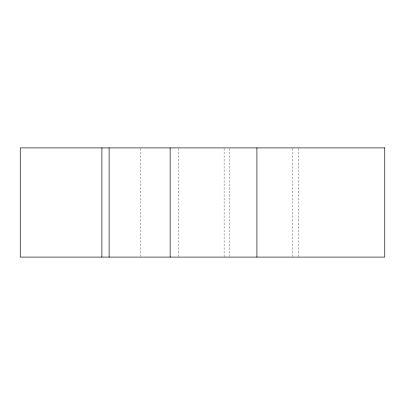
<?xml version="1.0" encoding="UTF-8"?>
<svg xmlns="http://www.w3.org/2000/svg" width="405" height="405" viewBox="0 0 405 405"><rect width="100%" height="100%" fill="white"/><g stroke="black" fill="none" stroke-linecap="round" stroke-linejoin="round"><path stroke-width="0.3" stroke-dasharray="2.02 1.52" d="M298.627 148.529L298.627 256.471M292.486 148.529L292.486 256.471M229.438 148.529L229.438 256.471M224.107 148.529L224.107 257.099M178.291 148.529L178.291 256.471M140.155 148.529L140.155 256.471"/><path stroke-width="0.61" d="M256.907 147.901L256.907 257.099M170.146 147.901L170.146 257.099M109.102 147.901L109.102 257.099M101.893 147.901L101.893 257.099M384.75 147.901L20.25 147.901L20.25 257.099L384.75 257.099L384.75 147.901"/></g></svg>
